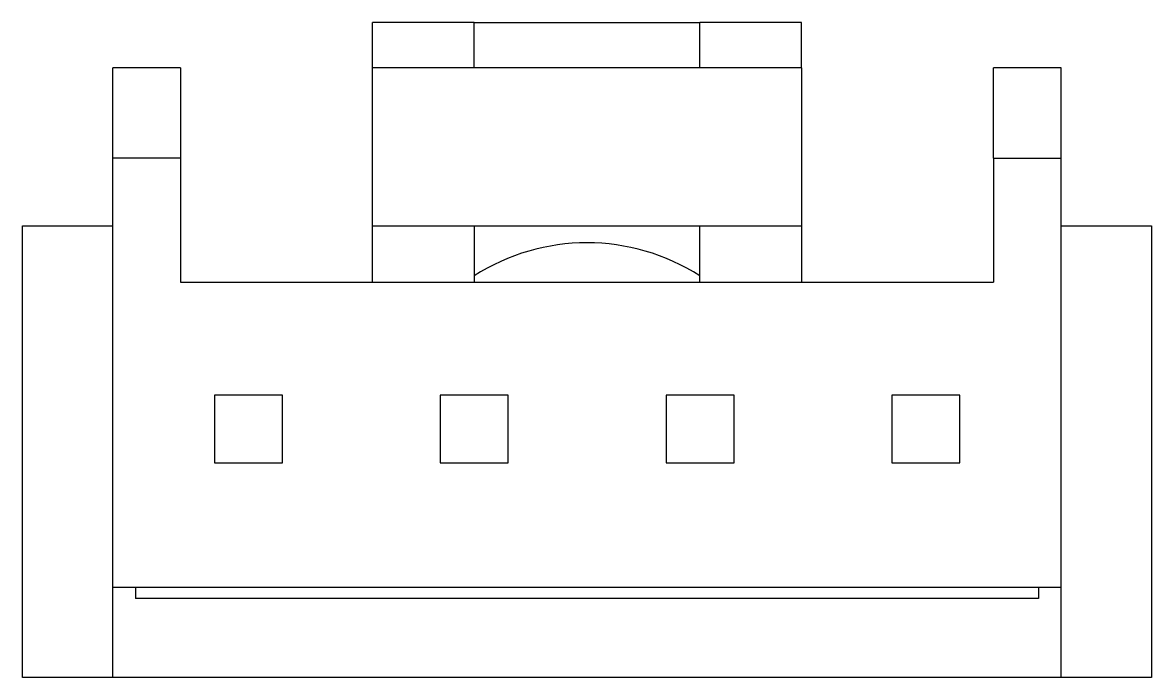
# Model space of a CAD drawing. Extents: x 81.8 to 169.3, y 142.6 to 196.9.
# Drawn here: x 81.79 to 91.79, y 165.55 to 171.35 of the extents above; entities that cross this region are included whole.
import ezdxf

# ---------------------------------------------------------------- set-up
doc = ezdxf.new("R2010")
doc.units = 0
doc.layers.get('0').update_dxf_attribs({"linetype": 'CONTINUOUS'})

msp = doc.modelspace()

# ---------------------------------------------------------------- linework, layer by layer
at = {"color": 7, "linetype": 'CONTINUOUS'}
for p, q in [((85.789, 171.345), (84.889, 171.345)), ((84.889, 170.945), (84.889, 171.345)), ((85.789, 171.345), (87.789, 171.345)), ((85.789, 170.945), (85.789, 171.345)), ((87.789, 170.945), (87.789, 171.345)), ((88.689, 171.345), (87.789, 171.345)), ((88.689, 170.945), (88.689, 171.345)), ((83.189, 170.945), (82.589, 170.945)), ((82.589, 170.145), (82.589, 170.945)), ((83.189, 170.945), (83.189, 170.145)), ((88.689, 170.945), (84.889, 170.945)), ((84.889, 169.545), (84.889, 170.945)), ((88.689, 170.945), (88.689, 169.545)), ((90.989, 170.945), (90.389, 170.945)), ((90.389, 170.145), (90.389, 170.945)), ((90.989, 170.145), (90.989, 170.945)), ((83.189, 170.145), (82.589, 170.145)), ((82.589, 166.345), (82.589, 170.145)), ((83.189, 170.145), (83.189, 169.045)), ((90.389, 170.145), (90.389, 169.045)), ((90.389, 170.145), (90.989, 170.145)), ((90.989, 166.345), (90.989, 170.145)), ((81.789, 165.545), (81.789, 169.545)), ((81.789, 169.545), (82.589, 169.545)), ((84.889, 169.545), (88.689, 169.545)), ((84.889, 169.045), (84.889, 169.545)), ((85.789, 169.545), (85.789, 169.045)), ((87.789, 169.045), (87.789, 169.545)), ((88.689, 169.545), (88.689, 169.045)), ((90.989, 169.545), (91.789, 169.545)), ((91.789, 169.545), (91.789, 165.545)), ((83.189, 169.045), (90.389, 169.045)), ((84.092, 168.045), (83.489, 168.045)), ((83.489, 168.045), (83.489, 167.445)), ((84.092, 167.445), (84.092, 168.045)), ((86.092, 168.045), (85.489, 168.045)), ((85.489, 168.045), (85.489, 167.445)), ((86.092, 167.445), (86.092, 168.045)), ((88.092, 168.045), (87.489, 168.045)), ((87.489, 168.045), (87.489, 167.445)), ((88.092, 167.445), (88.092, 168.045)), ((90.092, 168.045), (89.489, 168.045)), ((89.489, 168.045), (89.489, 167.445)), ((90.092, 167.445), (90.092, 168.045)), ((83.489, 167.445), (84.092, 167.445)), ((85.489, 167.445), (86.092, 167.445)), ((87.489, 167.445), (88.092, 167.445)), ((89.489, 167.445), (90.092, 167.445)), ((82.589, 166.345), (90.989, 166.345)), ((82.589, 165.545), (82.589, 166.345)), ((82.789, 166.345), (82.789, 166.245)), ((90.789, 166.345), (90.789, 166.245)), ((90.989, 165.545), (90.989, 166.345)), ((90.789, 166.245), (82.789, 166.245)), ((82.589, 165.545), (81.789, 165.545)), ((90.989, 165.545), (82.589, 165.545)), ((91.789, 165.545), (90.989, 165.545))]:
    msp.add_line(p, q, dxfattribs=at)
msp.add_arc((86.789, 167.545), 1.85, 57.2796, 122.7204, dxfattribs=at)

doc.saveas('drawing.dxf')
